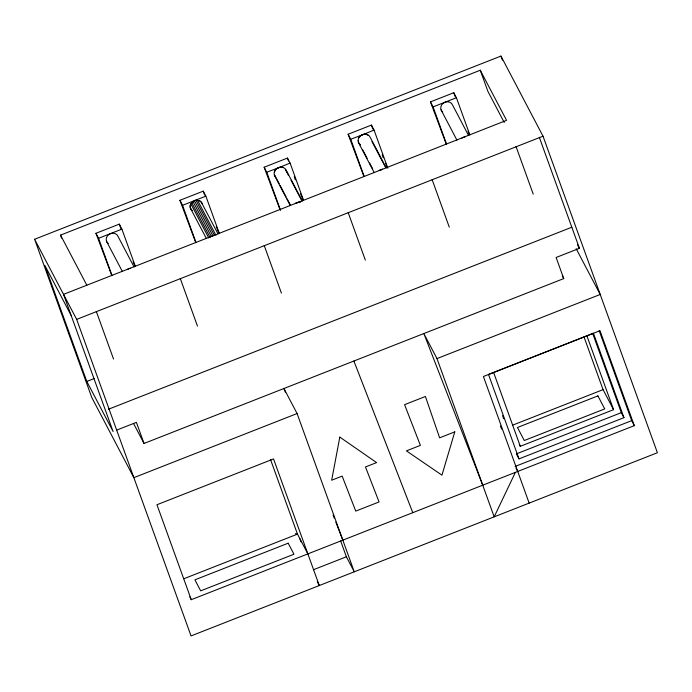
<?xml version="1.0" encoding="UTF-8"?>
<svg xmlns="http://www.w3.org/2000/svg" width="692" height="692" viewBox="0 0 692 692"><rect width="100%" height="100%" fill="white"/><g stroke="black" fill="none" stroke-linecap="round" stroke-linejoin="round"><path stroke-width="1.04" d="M515.384 472.377L494.174 516.846L436.989 358.586L423.841 333.544L482.739 485.196M194.348 200.68L190.784 203.846A6.271 5.597 -27.7 0 0 192.16 210.576M211.311 236.508L214.373 235.306L195.966 200.248L194.391 200.663L212.799 235.713M303.528 200.248L290.095 163.07L277.181 168.346A6.271 5.597 -27.7 0 0 274.525 172.196M387.857 168.268L374.061 130.087L361.146 135.364A6.271 5.597 -27.7 0 0 359.027 137.76M295.579 203.405L382.218 169.376M379.545 170.422L506.561 120.322L480.265 70.247L60.55 235.116L61.64 238.126M34.6 239.268L500.956 56.078L543.021 136.203L657.4 452.732L191.044 635.922L76.665 319.393L34.6 239.268L91.794 397.528L133.859 477.662L297.084 413.539L354.269 571.808L346.381 556.783L340.663 540.954M111.819 275.667L95.954 233.29L119.275 224.13L121.904 229.138L135.338 266.316M195.775 242.684L179.92 200.308L203.24 191.148L205.87 196.156L219.303 233.334M280.009 209.598L264.145 167.222L287.465 158.061L290.095 163.07M363.975 176.616L348.111 134.239L371.431 125.079L374.061 130.087M446.331 144.265L430.467 101.888L453.788 92.728L456.417 97.736L469.851 134.914M95.954 233.29L98.584 238.299L121.904 229.138M179.92 200.308L182.55 205.316L205.87 196.156M264.145 167.222L266.775 172.23L279.862 167.291A6.271 5.597 -27.7 0 1 282.967 167.628M348.111 134.239L350.74 139.248L363.81 134.317A6.271 5.597 -27.7 0 1 368.239 135.381M430.467 101.888L433.097 106.897L456.417 97.736M195.922 200.265L199.028 200.602A6.271 5.597 -27.7 0 1 202.133 203.647M191.684 202.531L210.143 237.564M197.514 200.239L215.973 235.28M199.028 200.602L199.071 200.585A6.271 5.597 -27.7 0 1 202.081 203.664L218.049 233.965M299.87 202.323A6.271 5.597 -27.7 0 0 298.269 202.349L63.526 294.351L113.09 431.514L86.794 381.439L44.85 265.373L71.146 315.457M76.665 319.393L543.021 136.203M86.794 381.439L94.562 378.386M108.48 409.232L571.817 227.227M116.974 429.992L136.402 422.354L144.031 443.46L563.746 278.591L556.117 257.485L579.438 248.324L539.327 137.319M436.989 358.586L600.206 294.472L576.168 248.679M512.798 425.096L603.052 389.639L613.57 409.673L520.306 446.314L519.303 444.402M183.899 578.728L297.474 534.112L307.853 553.894M623.942 417.665L621.312 412.657L516.379 453.874L519.009 458.882L623.942 417.665L593.433 333.259L488.509 374.476L519.009 458.882M515.082 466.451L631.675 420.649L634.304 425.658L191.269 599.687L189.781 596.867M313.407 569.741L346.381 556.783M295.38 533.67L297.474 534.112L270.46 459.358M577.457 244.544L579.438 248.324M504.26 122.527L487.886 91.344L480.265 70.247M562.259 275.753L563.746 278.591M468.596 135.545L452.68 105.227A6.271 5.597 -27.7 0 0 443.503 103.013A6.271 5.597 -27.7 0 0 442.759 112.139M441.02 109.803L456.936 140.121M386.24 167.897L370.324 137.578A6.271 5.597 -27.7 0 0 362.591 134.594M371.959 141.505L385.392 167.083M359.165 143.106L360.16 145M362.643 149.74L367.123 158.26M369.606 163.001L372.59 168.684M358.309 142.292L374.234 172.611M515.964 468.121L517.711 471.46M286.358 170.561L302.274 200.879M288.512 175.431L286.03 170.69A6.271 5.597 -27.7 0 0 285.338 169.402M291.003 180.162L301.946 201.009M274.698 175.137L279.179 183.665M280.173 185.56L286.142 196.935M287.137 198.829L290.121 204.512M274.369 175.266L290.285 205.585M192.947 201.433L211.354 236.491M208.742 237.936L190.828 203.829A6.271 5.597 -27.7 0 0 192.203 210.558M190.421 208.24L206.389 238.541M297.084 413.539L283.936 388.506L285.493 392.52M317.325 581.79L319.297 585.544L273.539 458.934L156.954 504.736L191.269 599.687M134.058 266.956L118.142 236.638A6.271 5.597 -27.7 0 0 108.964 234.424A6.271 5.597 -27.7 0 0 108.22 243.549M106.481 241.214L122.397 271.532M60.55 235.116L86.837 285.199M133.608 423.616L144.031 443.46M468.034 131.238L469.245 134.136M385.669 163.589L386.889 166.487M300.492 193.665L303.321 200.438M216.267 226.751L218.689 232.555M133.115 261.671L135.13 266.507M353.889 361.025L412.787 512.677M333.086 515.047L334.253 518.057M335.81 522.079L342.834 540.158M500.956 56.078L502.418 60.135M634.304 425.658L599.99 330.698L483.405 376.5L529.155 503.11M599.186 330.741L631.675 420.649M592.62 333.276L621.312 412.657M586.885 335.819L613.57 409.673M516.016 146.496L533.247 194.184M584.048 337.03L603.052 389.639M453.788 92.728L455.224 96.69M433.097 106.897L446.53 144.074M432.119 179.6L449.298 227.158M493.612 372.452L520.306 446.314M502.582 415.693L503.672 418.703M500.48 426.038L501.579 429.075M371.431 125.079L372.858 129.041M382.174 154.809L383.247 157.785M350.74 139.248L364.174 176.425M348.171 212.582L365.359 260.131M287.465 158.061L288.538 161.037M294.273 176.892L295.346 179.868M266.775 172.23L280.571 210.411M264.232 245.556L281.41 293.105M203.24 191.148L204.668 195.109M182.55 205.316L195.983 242.494M299.965 538.869L301.037 541.836M180.283 278.53L197.471 326.079M119.275 224.13L121.065 229.087M98.584 238.299L112.017 275.477M96.3 311.365L113.531 359.053M127.363 269.482A6.271 5.597 -27.7 0 1 130.381 268.297M295.25 203.535A6.271 5.597 -27.7 0 1 296.695 202.765M379.199 170.561A6.271 5.597 -27.7 0 1 380.643 169.782M461.901 138.071A6.271 5.597 -27.7 0 1 464.92 136.886M360.048 144.628A6.271 5.597 -27.7 0 1 362.236 134.732M275.061 176.555A6.271 5.597 -27.7 0 1 278.288 167.706M380.989 169.644A6.271 5.597 -27.7 0 1 382.564 169.237M358.664 142.154A6.271 5.597 -27.7 0 1 358.37 140.71M297.024 202.626A6.271 5.597 -27.7 0 1 300.198 202.194M278.625 167.576A6.271 5.597 -27.7 0 1 286.652 172.005M339.815 437.11L331.667 480.231L342.159 476.113L355.749 511.103L379.069 501.951L365.471 466.953L376.586 462.585L339.815 437.11M454.782 431.869L441.954 475.162L406.403 450.873L420.39 445.38L404.578 404.664L425.416 396.481L439.628 437.82L454.782 431.869M597.905 395.893L517.452 427.492L524.294 440.519L604.739 408.911L597.905 395.893M288.175 543.203L194.91 579.835L200.689 590.856L293.962 554.214L288.175 543.203"/></g></svg>
